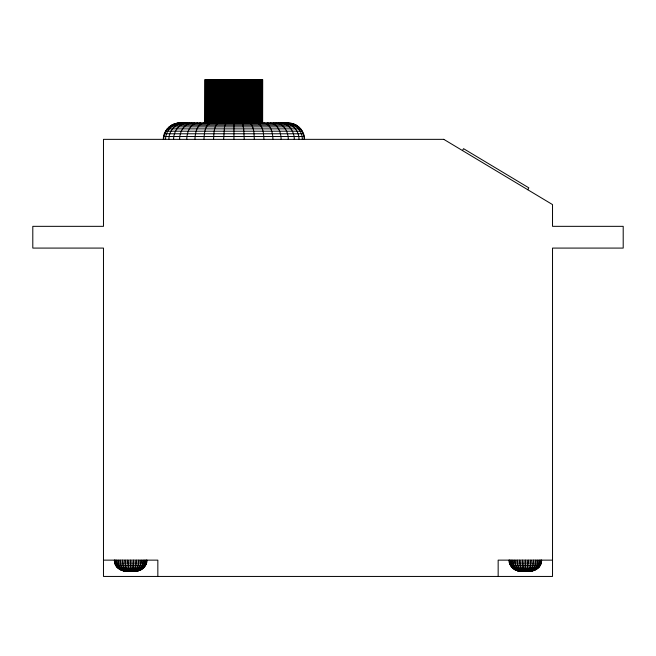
<?xml version="1.0" encoding="UTF-8"?>
<svg xmlns="http://www.w3.org/2000/svg" width="656" height="656" viewBox="0 0 656 656"><rect width="100%" height="100%" fill="white"/><g stroke="black" fill="none" stroke-linecap="round" stroke-linejoin="round"><path stroke-width="0.98" d="M130.659 570.351L130.659 571.007L130.659 560.134M233.946 139.351L233.946 123.049M223.655 139.351L224.508 126.862L226.033 123.049M133.488 560.134L133.045 567.128L131.602 571.007M528.178 560.134L527.498 568.465L526.284 571.007M213.585 139.351C213.954 133.98 213.61 127.518 217.472 123.295L218.284 123.049M136.235 560.134C135.882 563.717 136.284 569.211 132.512 571.007M530.925 560.134C530.565 563.717 530.975 569.211 527.203 571.007M203.95 139.351C204.352 133.775 204.492 125.066 210.871 123.049L210.855 79.556M138.81 560.134C138.637 564.045 137.981 570.023 133.373 571.007M533.5 560.134C533.328 564.045 532.664 570.023 528.064 571.007M194.955 139.351C195.111 133.258 196.751 124.214 203.95 123.049M141.138 560.134C141.138 564.513 139.236 570.531 134.152 571.007M535.829 560.134C535.821 564.513 533.927 570.531 528.834 571.007M186.788 139.351C186.755 132.66 189.945 123.656 197.669 123.049M143.147 560.134C143.246 564.988 140.204 570.827 134.824 571.007M179.629 139.351C179.482 132.069 184.082 123.312 192.159 123.049M537.838 560.134C537.928 564.988 534.894 570.827 529.507 571.007M173.619 139.351C173.43 131.544 179.211 123.107 187.542 123.049M144.779 560.134C144.91 565.398 140.942 570.991 135.366 571.007M539.47 560.134C539.593 565.398 535.632 570.991 530.048 571.007M168.904 139.351C168.715 131.134 175.398 122.992 183.918 123.049M145.985 560.134C146.108 565.702 141.475 571.064 135.767 571.007M540.667 560.134C540.79 565.702 536.165 571.064 530.45 571.007M165.574 139.351C165.402 130.839 172.717 122.926 181.351 123.049M146.714 560.134C146.829 565.89 141.794 571.097 136.013 571.007M541.405 560.134C541.454 571.392 528.228 572.458 519.905 571.007C514.091 571.114 508.933 565.948 509.031 560.134M163.319 139.351C163.172 130.642 170.904 122.893 179.621 123.049L288.279 123.049M163.697 139.351C163.533 130.454 171.577 122.59 180.49 123.049M114.349 560.134C114.341 571.474 127.764 572.409 136.095 571.007C141.909 571.114 147.067 565.948 146.969 560.134M530.778 571.007C536.592 571.114 541.749 565.948 541.651 560.134M462.447 150.544L463.562 148.674L528.826 187.837L527.711 189.699M170.945 126.321L172.471 125.23M175.004 124.025L177.702 123.295M198.989 123.295L200.72 123.049M192.774 123.295L194.816 123.049M187.436 123.295L189.732 123.049M183.081 123.295L185.599 123.049M179.818 123.295L182.499 123.049M262.63 123.049L262.63 79.556L205.066 79.556L205.066 123.049L205.205 79.556M176.792 123.295L291.108 123.295C298.701 124.55 304.655 131.659 304.573 139.351M174.045 124.025L293.855 124.025M171.47 125.23L296.43 125.23M169.141 126.862L298.751 126.862M167.132 128.871L300.76 128.871M165.509 131.2L302.391 131.2M164.303 133.775L303.597 133.775M163.574 136.522L304.327 136.522M103.476 560.134L157.842 560.134L157.842 576.444M552.524 560.134L498.158 560.134L498.158 576.444M114.513 562.028L146.805 562.028M509.195 562.028L541.487 562.028M115.005 563.857L146.313 563.857M509.687 563.857L540.995 563.857M115.8 565.57L145.509 565.57M510.491 565.57L540.2 565.57M116.891 567.128L144.418 567.128M511.582 567.128L539.109 567.128M118.228 568.465L143.082 568.465M512.918 568.465L537.772 568.465M119.786 569.556L141.532 569.556M514.468 569.556L536.214 569.556M121.499 570.351L139.81 570.351M516.19 570.351L534.501 570.351M123.328 570.843L137.981 570.843M518.019 570.843L532.672 570.843M287.984 123.049L291.108 123.295M287.41 123.049L292.896 124.025M509.286 560.134C509.171 565.89 514.206 571.097 519.987 571.007M125.304 571.007C119.515 571.097 114.488 565.89 114.595 560.134M286.549 123.049C295.184 122.926 302.498 130.839 302.326 139.351M285.401 123.049L288.082 123.295M520.233 571.007C514.525 571.064 509.892 565.702 510.015 560.134M125.55 571.007C119.835 571.064 115.21 565.702 115.333 560.134M283.982 123.049C292.502 122.992 299.185 131.134 298.997 139.351M282.301 123.049L284.819 123.295M280.358 123.049C288.689 123.107 294.462 131.544 294.273 139.351M520.634 571.007C515.058 570.991 511.09 565.398 511.221 560.134M125.952 571.007C120.368 570.991 116.407 565.398 116.53 560.134M278.16 123.049L280.465 123.295M275.733 123.049C283.818 123.312 288.419 132.069 288.271 139.351M521.176 571.007C515.796 570.827 512.754 564.988 512.853 560.134M126.493 571.007C121.106 570.827 118.072 564.988 118.162 560.134M273.085 123.049L275.126 123.295M270.231 123.049C277.955 123.656 281.145 132.66 281.112 139.351M521.848 571.007C516.764 570.531 514.862 564.513 514.862 560.134M127.166 571.007C122.073 570.531 120.179 564.513 120.171 560.134M267.172 123.049L268.903 123.295M263.95 123.049C271.149 124.214 272.789 133.258 272.945 139.351M522.627 571.007C518.019 570.023 517.363 564.045 517.19 560.134M127.936 571.007C123.336 570.023 122.672 564.045 122.5 560.134M523.488 571.007C519.716 569.211 520.118 563.717 519.765 560.134M128.797 571.007C125.025 569.211 125.435 563.717 125.075 560.134M290.805 123.295C298.382 124.566 304.277 131.684 304.195 139.351M516.329 570.351L518.133 570.843M249.608 123.049L250.428 123.295C254.29 127.518 253.946 133.98 254.307 139.351M524.398 571.007L523.185 568.465L522.512 560.134M129.716 571.007L128.502 568.465L127.822 560.134M241.867 123.049L242.679 124.025L243.688 128.871L244.237 139.351M263.95 139.351C263.548 133.775 263.409 125.066 257.021 123.049L257.078 79.556M525.341 570.843L525.341 560.134M262.58 79.556L262.515 123.049M262.367 79.556L262.392 123.049M262.293 79.556L262.22 123.049M262.195 79.556L262.105 123.049M262.015 79.556L262.015 123.049M261.785 79.556L261.785 123.049M261.383 79.556L261.383 123.049M261.022 79.556L261.022 123.049M260.94 79.556L260.957 123.049M260.834 79.556L260.785 123.049M260.637 79.556L260.637 123.049M260.448 79.556L260.448 123.049M260.227 79.556L260.227 123.049M259.981 79.556L259.981 123.049M259.71 79.556L259.71 123.049M259.251 79.556L259.251 123.049M258.825 79.556L258.825 123.049M258.431 79.556L258.431 123.049M258.095 79.556L258.095 123.049M257.808 79.556L257.808 123.049M257.628 79.556L257.57 123.049M257.447 79.556L257.513 123.049M257.275 79.556L257.275 123.049M256.84 79.556L256.84 123.049M256.586 79.556L256.586 123.049M256.307 79.556L256.307 123.049M256.02 79.556L256.02 123.049M255.537 79.556L255.537 123.049M255.061 79.556L255.061 123.049M254.61 79.556L254.61 123.049M254.192 79.556L254.192 123.049M253.815 79.556L253.815 123.049M253.528 79.556L253.528 123.049M253.298 79.556L253.298 123.049M253.142 79.556L253.142 123.049M253.036 79.556L252.97 123.049M252.863 79.556L252.863 123.049M252.716 79.556L252.716 123.049M252.527 79.556L252.527 123.049M252.314 79.556L252.314 123.049M252.06 79.556L252.06 123.049M251.797 79.556L251.797 123.049M251.519 79.556L251.519 123.049M251.232 79.556L251.232 123.049M250.945 79.556L250.945 123.049M250.461 79.556L250.461 123.049M249.969 79.556L249.969 123.049M249.485 79.556L249.485 123.049M249.018 79.556L249.018 123.049M248.575 79.556L248.575 123.049M248.198 79.556L248.198 123.049M247.87 79.556L247.87 123.049M247.599 79.556L247.599 123.049M247.394 79.556L247.394 123.049M247.263 123.049L247.263 79.556L247.05 123.049M246.886 79.556L246.886 123.049M246.681 79.556L246.681 123.049M246.451 79.556L246.451 123.049M246.189 79.556L246.189 123.049M245.91 79.556L245.91 123.049M245.631 79.556L245.631 123.049M245.344 79.556L245.344 123.049M245.065 79.556L245.065 123.049M244.803 79.556L244.803 123.049M244.352 79.556L244.352 123.049M243.876 79.556L243.876 123.049M243.392 79.556L243.392 123.049M242.9 79.556L242.9 123.049M242.417 79.556L242.417 123.049M241.974 79.556L241.974 123.049M241.564 79.556L241.564 123.049M241.203 79.556L241.203 123.049M240.9 79.556L240.9 123.049M240.645 79.556L240.645 123.049M240.498 79.556L240.498 123.049M240.309 79.556L240.309 123.049M240.096 79.556L240.096 123.049M239.85 79.556L239.85 123.049M239.579 79.556L239.579 123.049M239.301 79.556L239.301 123.049M239.014 79.556L239.014 123.049M238.727 79.556L238.727 123.049M238.456 79.556L238.456 123.049M238.202 79.556L238.202 123.049M237.972 79.556L237.972 123.049M237.587 79.556L237.587 123.049M237.16 79.556L237.16 123.049M236.701 79.556L236.701 123.049M236.217 79.556L236.217 123.049M235.734 79.556L235.734 123.049M235.25 79.556L235.25 123.049M234.782 79.556L234.782 123.049M234.356 79.556L234.356 123.049M233.954 79.556L233.954 123.049M233.61 79.556L233.61 123.049M233.405 79.556L233.405 123.049M233.175 79.556L233.175 123.049M232.913 79.556L232.913 123.049M232.642 79.556L232.642 123.049M232.355 79.556L232.355 123.049M232.068 79.556L232.068 123.049M231.789 79.556L231.789 123.049M231.527 79.556L231.527 123.049M231.289 79.556L231.289 123.049M231.076 79.556L231.076 123.049M230.896 79.556L230.896 123.049M230.592 79.556L230.592 123.049M230.24 79.556L230.24 123.049M229.838 79.556L229.838 123.049M229.395 79.556L229.395 123.049M228.928 79.556L228.928 123.049M228.436 79.556L228.436 123.049M227.952 79.556L227.952 123.049M227.476 79.556L227.476 123.049M227.017 79.556L227.017 123.049M226.599 79.556L226.599 123.049M226.353 79.556L226.353 123.049M226.082 79.556L226.082 123.049M225.803 79.556L225.803 123.049M225.516 79.556L225.516 123.049M225.238 79.556L225.238 123.049M224.959 79.556L224.959 123.049M224.705 79.556L224.705 123.049M224.483 79.556L224.483 123.049M224.286 79.556L224.286 123.049M224.122 79.556L224.122 123.049M224.008 79.556L224.008 123.049M223.811 79.556L223.811 123.049M223.548 79.556L223.548 123.049M223.229 79.556L223.229 123.049M222.86 79.556L222.86 123.049M222.441 79.556L222.441 123.049M221.974 79.556L221.974 123.049M221.49 79.556L221.49 123.049M221.006 79.556L221.006 123.049M220.514 79.556L220.514 123.049M220.047 79.556L220.047 123.049M219.768 79.556L219.768 123.049M219.489 79.556L219.489 123.049M219.202 79.556L219.202 123.049M218.924 79.556L218.924 123.049M218.661 79.556L218.661 123.049M218.415 79.556L218.415 123.049M218.202 79.556L218.202 123.049M218.03 79.556L218.03 123.049M217.89 79.556L217.89 123.049M217.792 79.556L217.669 123.049M217.513 79.556L217.513 123.049M217.3 79.556L217.3 123.049M217.013 79.556L217.013 123.049M216.677 79.556L216.677 123.049M216.267 79.556L216.267 123.049M215.816 79.556L215.816 123.049M215.348 79.556L215.348 123.049M214.856 79.556L214.856 123.049M214.364 79.556L214.364 123.049M214.086 79.556L214.086 123.049M213.799 79.556L213.799 123.049M213.528 79.556L213.528 123.049M213.274 79.556L213.274 123.049M213.044 79.556L213.044 123.049M212.847 79.556L212.847 123.049M212.692 79.556L212.692 123.049M212.544 79.556L212.478 123.049M212.413 79.556L212.413 123.049M212.241 79.556L212.241 123.049M212.003 79.556L212.003 123.049M211.667 79.556L211.667 123.049M211.281 79.556L211.281 123.049M210.396 79.556L210.396 123.049M209.92 79.556L209.92 123.049M209.641 79.556L209.641 123.049M209.379 79.556L209.379 123.049M209.133 79.556L209.133 123.049M208.92 123.049L208.92 79.556L208.829 123.049M208.764 79.556L208.698 123.049M208.608 79.556L208.51 123.049L208.46 79.556M208.165 79.556L208.165 123.049M207.821 79.556L207.821 123.049M207.419 79.556L207.419 123.049M206.984 79.556L206.984 123.049M206.73 79.556L206.73 123.049M206.501 79.556L206.501 123.049M206.296 79.556L206.304 123.049M206.107 79.556L206.148 123.049M206.025 79.556L206.025 123.049M205.738 79.556L205.738 123.049M205.517 79.556L205.525 123.049M205.344 79.556L205.344 123.049M443.8 139.351L103.476 139.351L103.476 226.336L32.8 226.336L32.8 248.083L103.476 248.083L103.476 576.444L552.524 576.444L552.524 248.083L623.2 248.083L623.2 226.336L552.524 226.336L552.524 204.59L443.8 139.351"/></g></svg>
